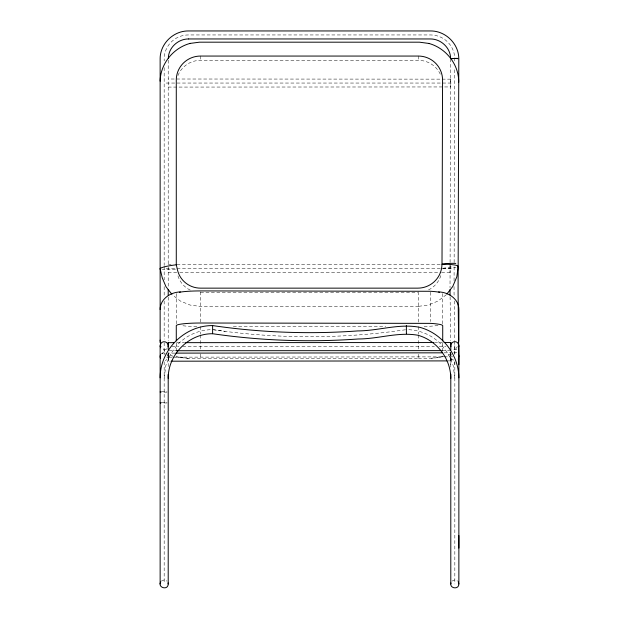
<?xml version="1.0" encoding="UTF-8"?>
<svg xmlns="http://www.w3.org/2000/svg" width="619" height="619" viewBox="0 0 619 619"><rect width="100%" height="100%" fill="white"/><g stroke="black" fill="none" stroke-linecap="round" stroke-linejoin="round"><path stroke-width="0.46" stroke-dasharray="3.1 2.32" d="M168.206 356.598L168.206 352.815M168.206 358.254L168.206 357.681M450.794 357.914L450.794 357.38M450.794 352.559L450.794 356.335M450.083 264.445L450.021 287.673M450.09 262.51L450.717 59.215M454.06 286.628L454.044 292.416A639.829 123.258 90 0 1 454.114 295.843M454.075 280.848L454.122 266.379M454.137 262.518L454.733 67.711M454.748 60.964L454.756 59.037A24.218 24.009 0 0 0 430.607 34.95L188.393 34.95A24.218 24.009 0 0 0 164.167 58.96L164.167 60.894M450.647 79.147L168.206 79.008M168.206 87.078L450.647 86.946M450.083 272.306L441.393 272.445M164.167 378.093L165.822 365.558L170.658 353.875L178.357 343.839A48.444 48.444 0 0 1 210.816 329.687M172.067 357.155L168.206 357.155L168.066 358.192A4.039 4 0 0 0 167.029 354.3M457.348 346.532L454.137 351.383M451.971 581.102L454.826 579.91L457.681 581.094M161.319 581.094L164.174 579.91L167.029 581.102M446.299 294.768L437.904 301.113L427.992 305.113M451.065 353.789L446.725 355.964M445.254 356.451L430.607 358.316M442.817 268.29L446.075 267.81A16.148 2.12 -7.4 0 0 453.255 266.34M405.484 329.772L390.326 331.807A667.901 667.901 0 0 1 228.674 331.807L213.516 329.772M418.707 306.297L428.131 305.09M161.319 391.773L167.029 391.773M167.022 392.144L161.311 392.144M161.319 402.605L167.029 402.605M167.022 402.977L161.311 402.977M442.833 268.398L446.183 268.352A16.148 2.136 0.2 0 0 455.986 267.385M452.814 356.853L445.007 356.861M177.955 75.572A24.218 24.009 0 0 1 200.502 60.329L418.421 60.329A24.218 24.009 0 0 1 440.921 75.634M166.186 83.047L452.667 83.047M168.206 264.375L171.099 264.375M176.895 264.375L441.393 264.375M166.186 268.406L452.094 268.406M168.206 272.445L178.829 272.445M179.789 272.445L440.426 272.445M200.502 292.416L417.709 292.416M418.746 306.289L199.442 306.289L190.172 305.082L180.555 301.128L172.291 294.845M233.301 326.577L385.707 326.569M176.887 342.655L184.601 342.647M434.399 342.547L442.113 342.539M172.067 346.694L178.814 346.694M182.675 346.686L434.399 346.578M439.219 346.578L445.974 346.578M169.173 350.733L176.887 350.725M442.113 350.617L449.827 350.609M174.953 353.116L168.206 353.124L168.213 361.194L170.14 361.194M444.04 352.83L450.787 352.822L450.794 364.637M173.026 357.155L444.04 356.869M176.283 356.01A24.218 2.669 0 0 0 200.502 358.672L418.498 358.672L418.498 353.952M447.901 360.9L450.794 360.892M166.673 357.148L168.206 357.155M188.393 358.324L175.873 357.031M212.611 329.648L225.27 331.351M173.034 356.273L167.935 353.797M164.863 351.391L161.652 346.539M454.833 378.093L453.178 365.558L448.342 353.875L440.643 343.839A48.444 48.444 0 0 0 406.389 329.648M450.098 296.772L450.709 340.551M450.771 352.59L450.787 358.61M454.833 345.696L454.833 354.339M454.833 361.674L454.833 583.98M450.794 353.139L450.794 368.514M450.647 79.008L450.647 87.078M450.083 265.551L450.083 272.445M442.717 293.592L442.717 323.899M442.717 342.74L442.717 351.283M430.607 292.222L430.607 321.485M418.498 291.866L418.498 322.073M418.498 326.569L418.498 334.121M418.498 335.065L418.498 350.176M418.421 56.058L418.421 60.329M200.502 56.058L200.502 60.329M200.502 291.866L200.502 322.073M200.502 326.577L200.502 334.128M200.502 335.072L200.502 350.184M200.502 353.96L200.502 358.68M176.283 293.592L176.283 323.907M176.283 342.748L176.283 351.29M168.206 60.167L168.206 264.506M168.206 266.82L168.206 286.69M168.206 297.174L168.206 340.961M168.206 352.59L168.206 368.166M164.167 67.641L164.167 265.404M164.167 266.371L164.167 279.873M164.167 286.628L164.167 297.174M164.167 300.981L164.167 339.181M164.167 342.74L164.167 354.788M164.167 361.775L164.167 583.98M454.222 300.981A639.829 123.258 90 0 1 454.632 328.472M454.64 329.331A639.829 123.258 90 0 1 454.741 340.52M454.748 341.379A639.829 123.258 90 0 1 454.818 354.3M454.826 362.053A639.829 123.258 90 0 1 454.833 364.637M440.852 275.594A24.164 23.948 0 0 1 428.209 290.071M164.174 353.124A4.039 4 0 0 1 165.219 353.263M167.672 354.594A4.039 4.008 0 0 1 165.211 360.467M161.319 353.759A4.039 4.008 0 0 1 165.219 352.729M167.022 348.644A4.054 4.054 0 0 1 162.147 349.278M456.853 349.209A4.054 4.054 0 0 1 451.978 348.574M453.789 360.134A4.039 4.008 0 0 1 451.328 354.261M453.781 352.389A4.039 4.008 0 0 1 457.681 353.418M442.717 356.002A24.218 2.716 0 0 1 418.498 358.703M438.004 325.462A24.218 2.669 0 0 1 422.096 326.53M196.85 326.577A24.218 2.708 0 0 1 180.794 325.486M190.25 290.094A23.615 23.406 0 0 1 177.692 275.068M175.44 269.164A16.311 2.143 -6.6 0 1 164.863 269.752A16.086 2.112 -6.6 0 1 162.294 269.598M163.13 353.256L162.155 353.681L163.13 353.256M451.978 360.676L450.934 358.927L451.978 360.691"/><path stroke-width="0.93" d="M173.993 342.655L168.206 342.655L168.206 343.197M450.794 378.356C450.733 358.656 436.898 340.435 417.871 335.235C398.087 331.753 378.294 338.964 358.362 338.972C309.779 342.477 260.816 340.729 212.611 333.726L212.619 325.579C184.624 325.408 160.035 349.812 160.135 377.83M450.794 343.081L450.794 342.539L444.04 342.539M458.718 82.312C458.965 64.469 446.02 48.15 428.952 43.454L428.805 43.431M458.865 548.07L458.865 535.536M458.795 59.045L458.083 292.385L458.865 364.637M450.013 289.584L450.059 295.046M458.865 345.688L458.865 583.972C459.027 589.922 449.255 588.63 450.926 582.928M168.206 378.356C167.989 354.525 188.741 333.564 212.611 333.726M168.206 374.433L168.206 583.98C168.213 590.719 157.311 587.741 160.677 581.937M160.135 81.159C160.437 63.672 173.281 48.003 190.018 43.423L190.165 43.4M168.329 58.318C168.461 47.671 178.133 38.835 188.656 38.958M160.135 309.531C160.12 298.892 170.635 292.114 180.392 291.92M458.315 344.218L458.865 340.071L458.865 309.523C458.88 298.892 448.365 292.114 438.608 291.92M458.23 266.456L456.822 276.832L452.752 286.489L446.887 294.017M458.795 58.704C458.795 43.833 445.688 30.965 430.87 30.95L188.13 30.95C173.281 30.927 160.135 43.802 160.135 58.697L160.135 342.74M160.677 391.827L160.135 391.959L160.669 392.09M160.677 402.659L160.135 402.791L160.669 402.923M458.865 377.83C458.694 354.702 442.26 333.486 419.976 327.366C399.294 323.219 378.611 330.848 357.782 330.917C309.384 334.415 260.622 332.604 212.619 325.579M190.018 43.423L199.48 42.185L419.504 42.193L428.952 43.454M188.648 38.958L430.344 38.958C440.852 38.865 450.47 47.709 450.601 58.325M185.568 342.647L433.432 342.547M176.887 350.725L441.154 350.617M175.92 353.116L442.113 352.83M171.107 361.194L446.941 360.9M171.711 294.095L165.946 286.651L162.271 277.846L160.135 268.778M458.323 581.937L458.865 583.972M455.801 263.439A16.148 2.12 -7.4 0 0 446.075 263.686L442.005 264.143L442.57 80.068A24.218 24.009 0 0 0 418.421 56.058L200.502 56.058A24.218 24.009 0 0 0 176.283 80.068L176.283 264.8L177.692 270.797A23.615 23.406 0 0 0 200.502 288.144L417.709 288.144A24.164 23.948 0 0 0 441.943 264.274L446.183 264.228A16.148 2.136 0.2 0 1 457.603 266.874M160.135 340.079L160.685 344.226M168.074 582.928L168.206 583.98M450.794 342.678L450.794 350.068M406.381 325.579L406.389 333.726M168.206 342.655L168.206 349.549M450.794 374.085L450.794 583.98M442.717 340.845L442.717 325.695A24.218 2.677 0 0 0 430.607 323.373L200.502 323.017A24.218 2.669 0 0 0 176.283 325.695L176.283 340.852M168.206 289.553L168.206 295.271M160.135 345.758L160.135 583.972M160.669 358.594A4.039 4.008 0 0 1 160.677 354.586M160.661 347.801A4.054 4.054 0 0 1 163.64 341.75A4.054 4.054 0 0 1 168.082 346.826M450.918 346.756A4.054 4.054 0 0 1 455.36 341.68A4.054 4.054 0 0 1 458.339 347.731M458.323 354.246A4.039 4.008 0 0 1 458.331 358.254M179.518 292.253A24.218 2.677 0 0 1 200.502 290.922L430.607 291.278A24.218 2.677 0 0 1 439.475 292.261M176.283 264.8A16.311 2.143 -6.6 0 0 164.863 266.727A16.086 2.112 -6.6 0 0 160.677 269.273M451.901 58.65L454.748 58.426A4.047 0.534 -3.7 0 1 457.611 58.403L457.611 58.666A4.039 0.534 0.1 0 0 453.704 58.519L451.901 58.65M458.733 358.919L458.331 359.871L458.733 358.919"/></g></svg>
